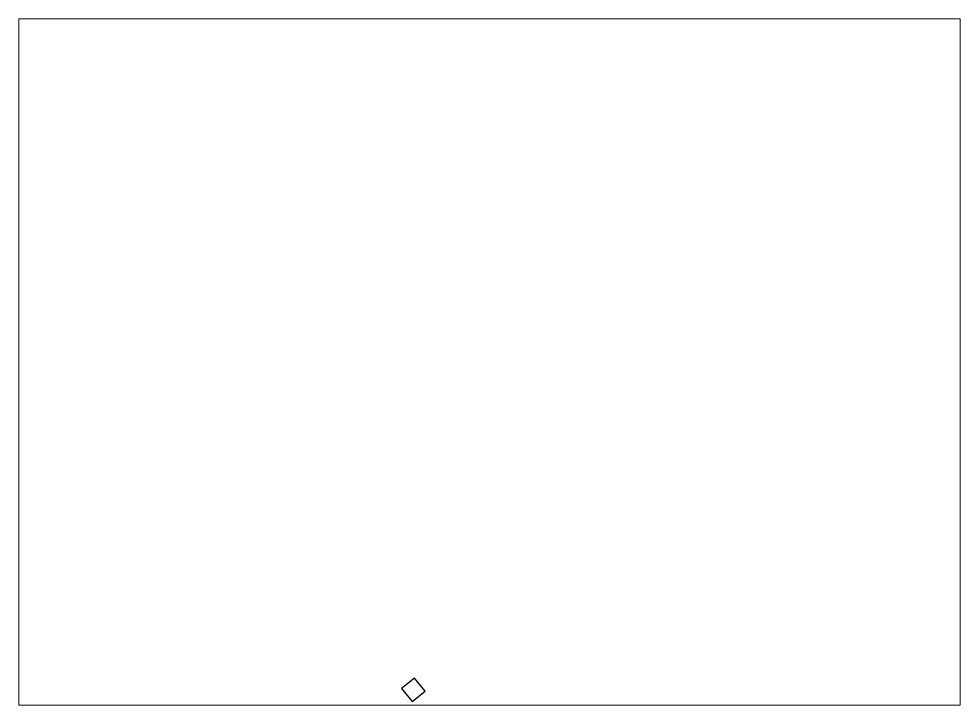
# Paper-space layout 'Layout1' of a CAD drawing. Header units: metres. Extents: x 1.1 to 9.92, y 0.8 to 7.23.
# The model-space entities are those that its viewports show. They can reach past a viewport. Long polylines and large blocks are cut down to what shows.
import ezdxf

# ---------------------------------------------------------------- set-up
doc = ezdxf.new("R2010")
doc.units = ezdxf.units.M
doc.header["$LTSCALE"] = 0.7
doc.header["$MEASUREMENT"] = 0
doc.layers.add('$0$AA- arredo', color=8, linetype='Continuous', lineweight=18)

msp = doc.modelspace()

# ---------------------------------------------------------------- linework, layer by layer
msp.add_lwpolyline([(187.9, 77.4), (130.3, 148.5), (59.3, 90.9), (116.9, 19.9)], close=True)

psp = doc.layouts.get("Layout1")

# ---------------------------------------------------------------- viewports
at = {"layer": '$0$AA- arredo', "color": 7, "linetype": 'Continuous', "true_color": 0xffffff, "view_target_point": (123.9196, 246.944)}
psp.add_viewport(center=(5.5125, 4.0167), size=(8.82, 6.426667), view_center_point=(415.803, 1624.901), view_height=3742.734745, dxfattribs=at)

doc.saveas('drawing.dxf')
